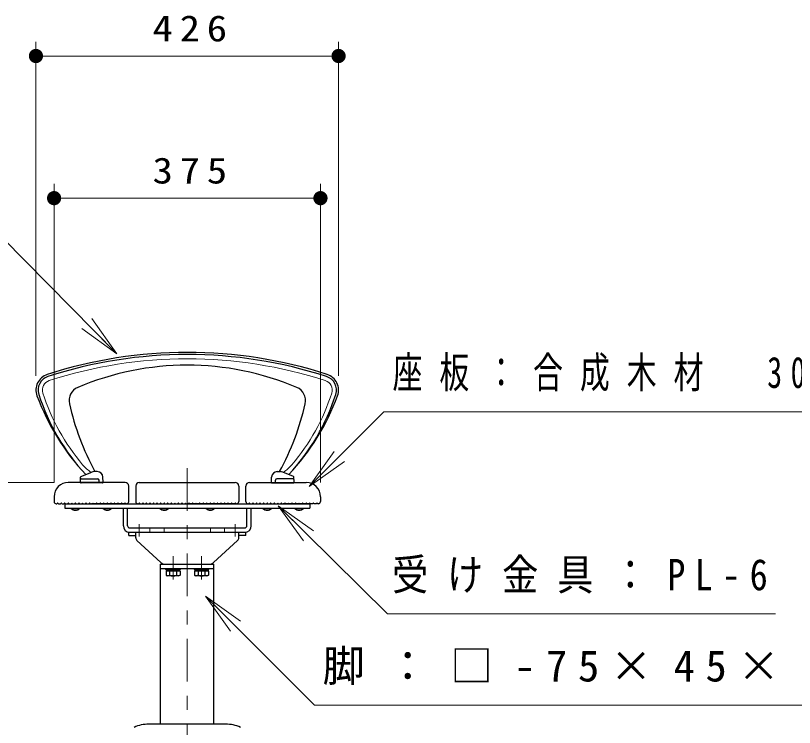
# Model space of a CAD drawing. Units: millimetres on the paper, scale 1:20. Extents: x -385 to 0, y 0 to 267.
# Drawn here: x -123 to -68.1, y 119.2 to 169.3 of the extents above; entities that cross this region are included whole.
import ezdxf

# ---------------------------------------------------------------- set-up
doc = ezdxf.new("R2010")
doc.units = ezdxf.units.MM
doc.linetypes.add('USER1', pattern=[4.5, 2.5, -2])
doc.linetypes.add('USER2', pattern=[6, 3, -1, 1, -1])
doc.layers.add('1_20', color=7, linetype='Continuous', lineweight=25)
doc.styles.add('ＭＳ ゴシック', font='')
doc.styles.get('ＭＳ ゴシック').set_extended_font_data('MS Gothic')

# ---------------------------------------------------------------- blocks, each defined once
blk = doc.blocks.new('filled_dot')
at = {"color": 0, "linetype": 'Continuous', "lineweight": -2, "const_width": 1.25}
blk.add_lwpolyline([(-0.625, 0, 1), (0.625, 0, 1)], format="xyb", close=True, dxfattribs=at)

msp = doc.modelspace()

# ---------------------------------------------------------------- linework, layer by layer
at = {"layer": '1_20', "lineweight": 13}
for p, q in [((-121.529, 143.94), (-121.529, 167.44)), ((-100.229, 143.94), (-100.229, 167.44)), ((-121.529, 166.44), (-100.229, 166.44)), ((-120.254, 136.44), (-120.254, 157.44)), ((-101.504, 136.44), (-101.504, 157.44)), ((-120.254, 156.44), (-101.504, 156.44)), ((-115.835, 145.487), (-117.943, 147.621)), ((-117.588, 147.973), (-115.835, 145.487)), ((-115.835, 145.487), (-118.299, 147.27)), ((-102.298, 136.154), (-100.53, 138.629)), ((-102.298, 136.154), (-100.176, 138.276)), ((-99.823, 137.922), (-102.298, 136.154)), ((-120.254, 136.44), (-159.879, 136.44)), ((-104.477, 134.787), (-102.343, 132.678)), ((-104.477, 134.787), (-101.992, 133.034)), ((-102.695, 132.323), (-104.477, 134.787)), ((-109.608, 128.444), (-107.487, 126.322)), ((-109.608, 128.444), (-107.133, 126.676)), ((-107.84, 125.969), (-109.608, 128.444))]:
    msp.add_line(p, q, dxfattribs=at)
at = {"layer": '1_20', "linetype": 'USER2', "lineweight": 13}
for p, q in [((-110.879, 116.44), (-110.879, 137.639)), ((-114.254, 133.509), (-114.254, 132.64)), ((-107.504, 133.509), (-107.504, 132.64))]:
    msp.add_line(p, q, dxfattribs=at)
at = {"layer": '1_20', "color": 110}
for p, q in [((-118.36, 136.865), (-117.594, 137.174)), ((-117.216, 137.203), (-117.445, 137.203)), ((-104.541, 137.203), (-104.313, 137.203)), ((-103.398, 136.865), (-104.163, 137.174)), ((-118.404, 136.454), (-118.391, 136.82)), ((-118.347, 136.703), (-117.186, 136.703)), ((-117.079, 136.403), (-117.086, 136.606)), ((-116.804, 136.454), (-116.816, 136.817)), ((-104.954, 136.454), (-104.941, 136.817)), ((-104.679, 136.403), (-104.672, 136.606)), ((-103.411, 136.703), (-104.572, 136.703)), ((-103.354, 136.454), (-103.367, 136.82)), ((-116.854, 136.403), (-118.354, 136.403)), ((-104.904, 136.403), (-103.404, 136.403))]:
    msp.add_line(p, q, dxfattribs=at)
at = {"layer": '1_20', "color": 3}
for p, q in [((-115.254, 136.44), (-119.254, 136.44)), ((-115.004, 135.09), (-115.004, 136.19)), ((-114.504, 136.19), (-114.504, 135.09)), ((-114.254, 136.44), (-107.504, 136.44)), ((-107.254, 136.19), (-107.254, 135.09)), ((-106.754, 135.09), (-106.754, 136.19)), ((-106.504, 136.44), (-102.504, 136.44)), ((-120.254, 135.44), (-120.254, 135.09)), ((-101.504, 135.44), (-101.504, 135.09)), ((-120.104, 134.94), (-120.06, 134.94)), ((-120.014, 134.986), (-120.06, 134.94)), ((-119.948, 134.94), (-119.993, 134.986)), ((-119.948, 134.94), (-119.81, 134.94)), ((-119.764, 134.986), (-119.81, 134.94)), ((-119.698, 134.94), (-119.743, 134.986)), ((-119.698, 134.94), (-119.56, 134.94)), ((-119.514, 134.986), (-119.56, 134.94)), ((-119.448, 134.94), (-119.493, 134.986)), ((-119.448, 134.94), (-119.31, 134.94)), ((-119.264, 134.986), (-119.31, 134.94)), ((-119.198, 134.94), (-119.243, 134.986)), ((-119.198, 134.94), (-119.06, 134.94)), ((-119.014, 134.986), (-119.06, 134.94)), ((-118.948, 134.94), (-118.993, 134.986)), ((-118.948, 134.94), (-118.81, 134.94)), ((-118.764, 134.986), (-118.81, 134.94)), ((-118.698, 134.94), (-118.743, 134.986)), ((-118.698, 134.94), (-118.56, 134.94)), ((-118.514, 134.986), (-118.56, 134.94)), ((-118.448, 134.94), (-118.493, 134.986)), ((-118.448, 134.94), (-118.31, 134.94)), ((-118.264, 134.986), (-118.31, 134.94)), ((-118.198, 134.94), (-118.243, 134.986)), ((-118.198, 134.94), (-118.06, 134.94)), ((-118.014, 134.986), (-118.06, 134.94)), ((-117.948, 134.94), (-117.993, 134.986)), ((-117.948, 134.94), (-117.81, 134.94)), ((-117.764, 134.986), (-117.81, 134.94)), ((-117.698, 134.94), (-117.743, 134.986)), ((-117.698, 134.94), (-117.629, 134.94)), ((-117.56, 134.94), (-117.629, 134.94)), ((-117.56, 134.94), (-117.514, 134.986)), ((-117.493, 134.986), (-117.448, 134.94)), ((-117.31, 134.94), (-117.448, 134.94)), ((-117.31, 134.94), (-117.264, 134.986)), ((-117.243, 134.986), (-117.198, 134.94)), ((-117.06, 134.94), (-117.198, 134.94)), ((-117.06, 134.94), (-117.014, 134.986)), ((-116.993, 134.986), (-116.948, 134.94)), ((-116.81, 134.94), (-116.948, 134.94)), ((-116.81, 134.94), (-116.764, 134.986)), ((-116.743, 134.986), (-116.698, 134.94)), ((-116.56, 134.94), (-116.698, 134.94)), ((-116.56, 134.94), (-116.514, 134.986)), ((-116.493, 134.986), (-116.448, 134.94)), ((-116.31, 134.94), (-116.448, 134.94)), ((-116.31, 134.94), (-116.264, 134.986)), ((-116.243, 134.986), (-116.198, 134.94)), ((-116.06, 134.94), (-116.198, 134.94)), ((-116.06, 134.94), (-116.014, 134.986)), ((-115.993, 134.986), (-115.948, 134.94)), ((-115.81, 134.94), (-115.948, 134.94)), ((-115.81, 134.94), (-115.764, 134.986)), ((-115.743, 134.986), (-115.698, 134.94)), ((-115.56, 134.94), (-115.698, 134.94)), ((-115.56, 134.94), (-115.514, 134.986)), ((-115.493, 134.986), (-115.448, 134.94)), ((-115.31, 134.94), (-115.448, 134.94)), ((-115.31, 134.94), (-115.264, 134.986)), ((-115.243, 134.986), (-115.198, 134.94)), ((-115.154, 134.94), (-115.198, 134.94)), ((-114.354, 134.94), (-114.31, 134.94)), ((-114.264, 134.986), (-114.31, 134.94)), ((-114.198, 134.94), (-114.243, 134.986)), ((-114.198, 134.94), (-114.06, 134.94)), ((-114.014, 134.986), (-114.06, 134.94)), ((-113.948, 134.94), (-113.993, 134.986)), ((-113.948, 134.94), (-113.81, 134.94)), ((-113.764, 134.986), (-113.81, 134.94)), ((-113.698, 134.94), (-113.743, 134.986)), ((-113.698, 134.94), (-113.56, 134.94)), ((-113.514, 134.986), (-113.56, 134.94)), ((-113.448, 134.94), (-113.493, 134.986)), ((-113.448, 134.94), (-113.31, 134.94)), ((-113.264, 134.986), (-113.31, 134.94)), ((-113.198, 134.94), (-113.243, 134.986)), ((-113.198, 134.94), (-113.06, 134.94)), ((-113.014, 134.986), (-113.06, 134.94)), ((-112.948, 134.94), (-112.993, 134.986)), ((-112.948, 134.94), (-112.81, 134.94)), ((-112.764, 134.986), (-112.81, 134.94)), ((-112.698, 134.94), (-112.743, 134.986)), ((-112.698, 134.94), (-112.56, 134.94)), ((-112.514, 134.986), (-112.56, 134.94)), ((-112.448, 134.94), (-112.493, 134.986)), ((-112.448, 134.94), (-112.31, 134.94)), ((-112.264, 134.986), (-112.31, 134.94)), ((-112.198, 134.94), (-112.243, 134.986)), ((-112.198, 134.94), (-112.06, 134.94)), ((-112.014, 134.986), (-112.06, 134.94)), ((-111.948, 134.94), (-111.993, 134.986)), ((-111.948, 134.94), (-111.81, 134.94)), ((-111.764, 134.986), (-111.81, 134.94)), ((-111.698, 134.94), (-111.743, 134.986)), ((-111.698, 134.94), (-111.56, 134.94)), ((-111.514, 134.986), (-111.56, 134.94)), ((-111.448, 134.94), (-111.493, 134.986)), ((-111.448, 134.94), (-111.31, 134.94)), ((-111.264, 134.986), (-111.31, 134.94)), ((-111.198, 134.94), (-111.243, 134.986)), ((-111.198, 134.94), (-111.06, 134.94)), ((-111.014, 134.986), (-111.06, 134.94)), ((-110.948, 134.94), (-110.993, 134.986)), ((-110.948, 134.94), (-110.879, 134.94)), ((-110.81, 134.94), (-110.879, 134.94)), ((-110.81, 134.94), (-110.764, 134.986)), ((-110.743, 134.986), (-110.698, 134.94)), ((-110.56, 134.94), (-110.698, 134.94)), ((-110.56, 134.94), (-110.514, 134.986)), ((-110.493, 134.986), (-110.448, 134.94)), ((-110.31, 134.94), (-110.448, 134.94)), ((-110.31, 134.94), (-110.264, 134.986)), ((-110.243, 134.986), (-110.198, 134.94)), ((-110.06, 134.94), (-110.198, 134.94)), ((-110.06, 134.94), (-110.014, 134.986)), ((-109.993, 134.986), (-109.948, 134.94)), ((-109.81, 134.94), (-109.948, 134.94)), ((-109.81, 134.94), (-109.764, 134.986)), ((-109.743, 134.986), (-109.698, 134.94)), ((-109.56, 134.94), (-109.698, 134.94)), ((-109.56, 134.94), (-109.514, 134.986)), ((-109.493, 134.986), (-109.448, 134.94)), ((-109.31, 134.94), (-109.448, 134.94)), ((-109.31, 134.94), (-109.264, 134.986)), ((-109.243, 134.986), (-109.198, 134.94)), ((-109.06, 134.94), (-109.198, 134.94)), ((-109.06, 134.94), (-109.014, 134.986)), ((-108.993, 134.986), (-108.948, 134.94)), ((-108.81, 134.94), (-108.948, 134.94)), ((-108.81, 134.94), (-108.764, 134.986)), ((-108.743, 134.986), (-108.698, 134.94)), ((-108.56, 134.94), (-108.698, 134.94)), ((-108.56, 134.94), (-108.514, 134.986)), ((-108.493, 134.986), (-108.448, 134.94)), ((-108.31, 134.94), (-108.448, 134.94)), ((-108.31, 134.94), (-108.264, 134.986)), ((-108.243, 134.986), (-108.198, 134.94)), ((-108.06, 134.94), (-108.198, 134.94)), ((-108.06, 134.94), (-108.014, 134.986)), ((-107.993, 134.986), (-107.948, 134.94)), ((-107.81, 134.94), (-107.948, 134.94)), ((-107.81, 134.94), (-107.764, 134.986)), ((-107.743, 134.986), (-107.698, 134.94)), ((-107.56, 134.94), (-107.698, 134.94)), ((-107.56, 134.94), (-107.514, 134.986)), ((-107.493, 134.986), (-107.448, 134.94)), ((-107.404, 134.94), (-107.448, 134.94)), ((-106.604, 134.94), (-106.56, 134.94)), ((-106.514, 134.986), (-106.56, 134.94)), ((-106.448, 134.94), (-106.493, 134.986)), ((-106.448, 134.94), (-106.31, 134.94)), ((-106.264, 134.986), (-106.31, 134.94)), ((-106.198, 134.94), (-106.243, 134.986)), ((-106.198, 134.94), (-106.06, 134.94)), ((-106.014, 134.986), (-106.06, 134.94)), ((-105.948, 134.94), (-105.993, 134.986)), ((-105.948, 134.94), (-105.81, 134.94)), ((-105.764, 134.986), (-105.81, 134.94)), ((-105.698, 134.94), (-105.743, 134.986)), ((-105.698, 134.94), (-105.56, 134.94)), ((-105.514, 134.986), (-105.56, 134.94)), ((-105.448, 134.94), (-105.493, 134.986)), ((-105.448, 134.94), (-105.31, 134.94)), ((-105.264, 134.986), (-105.31, 134.94)), ((-105.198, 134.94), (-105.243, 134.986)), ((-105.198, 134.94), (-105.06, 134.94)), ((-105.014, 134.986), (-105.06, 134.94)), ((-104.948, 134.94), (-104.993, 134.986)), ((-104.948, 134.94), (-104.81, 134.94)), ((-104.764, 134.986), (-104.81, 134.94)), ((-104.698, 134.94), (-104.743, 134.986)), ((-104.698, 134.94), (-104.56, 134.94)), ((-104.514, 134.986), (-104.56, 134.94)), ((-104.448, 134.94), (-104.493, 134.986)), ((-104.448, 134.94), (-104.31, 134.94)), ((-104.264, 134.986), (-104.31, 134.94)), ((-104.198, 134.94), (-104.243, 134.986)), ((-104.198, 134.94), (-104.129, 134.94)), ((-104.06, 134.94), (-104.129, 134.94)), ((-104.06, 134.94), (-104.014, 134.986)), ((-103.993, 134.986), (-103.948, 134.94)), ((-103.81, 134.94), (-103.948, 134.94)), ((-103.81, 134.94), (-103.764, 134.986)), ((-103.743, 134.986), (-103.698, 134.94)), ((-103.56, 134.94), (-103.698, 134.94)), ((-103.56, 134.94), (-103.514, 134.986)), ((-103.493, 134.986), (-103.448, 134.94)), ((-103.31, 134.94), (-103.448, 134.94)), ((-103.31, 134.94), (-103.264, 134.986)), ((-103.243, 134.986), (-103.198, 134.94)), ((-103.06, 134.94), (-103.198, 134.94)), ((-103.06, 134.94), (-103.014, 134.986)), ((-102.993, 134.986), (-102.948, 134.94)), ((-102.81, 134.94), (-102.948, 134.94)), ((-102.81, 134.94), (-102.764, 134.986)), ((-102.743, 134.986), (-102.698, 134.94)), ((-102.56, 134.94), (-102.698, 134.94)), ((-102.56, 134.94), (-102.514, 134.986)), ((-102.493, 134.986), (-102.448, 134.94)), ((-102.31, 134.94), (-102.448, 134.94)), ((-102.31, 134.94), (-102.264, 134.986)), ((-102.243, 134.986), (-102.198, 134.94)), ((-102.06, 134.94), (-102.198, 134.94)), ((-102.06, 134.94), (-102.014, 134.986)), ((-101.993, 134.986), (-101.948, 134.94)), ((-101.81, 134.94), (-101.948, 134.94)), ((-101.81, 134.94), (-101.764, 134.986)), ((-101.743, 134.986), (-101.698, 134.94)), ((-101.654, 134.94), (-101.698, 134.94))]:
    msp.add_line(p, q, dxfattribs=at)
at = {"layer": '1_20'}
for p, q in [((-119.504, 134.94), (-102.254, 134.94)), ((-119.504, 134.94), (-119.504, 134.64)), ((-102.254, 134.94), (-102.254, 134.64)), ((-119.504, 134.64), (-102.254, 134.64)), ((-119.049, 134.64), (-119.049, 134.615)), ((-119.049, 134.64), (-118.459, 134.64)), ((-119.049, 134.615), (-118.459, 134.615)), ((-118.459, 134.64), (-118.459, 134.615)), ((-116.799, 134.64), (-116.799, 134.615)), ((-116.799, 134.64), (-116.209, 134.64)), ((-116.799, 134.615), (-116.209, 134.615)), ((-116.209, 134.64), (-116.209, 134.615)), ((-115.379, 133.39), (-115.379, 134.64)), ((-115.079, 133.39), (-115.079, 134.64)), ((-112.799, 134.64), (-112.799, 134.615)), ((-112.799, 134.64), (-112.209, 134.64)), ((-112.799, 134.615), (-112.209, 134.615)), ((-112.209, 134.64), (-112.209, 134.615)), ((-109.549, 134.64), (-109.549, 134.615)), ((-109.549, 134.64), (-108.959, 134.64)), ((-109.549, 134.615), (-108.959, 134.615)), ((-108.959, 134.64), (-108.959, 134.615)), ((-106.679, 133.39), (-106.679, 134.64)), ((-106.379, 133.39), (-106.379, 134.64)), ((-105.549, 134.64), (-105.549, 134.615)), ((-105.549, 134.64), (-104.959, 134.64)), ((-105.549, 134.615), (-104.959, 134.615)), ((-104.959, 134.64), (-104.959, 134.615)), ((-103.299, 134.64), (-103.299, 134.615)), ((-103.299, 134.64), (-102.709, 134.64)), ((-103.299, 134.615), (-102.709, 134.615)), ((-102.709, 134.64), (-102.709, 134.615)), ((-114.929, 133.24), (-106.829, 133.24)), ((-115.004, 132.94), (-106.754, 132.94)), ((-112.404, 130.39), (-111.354, 130.39)), ((-112.404, 130.39), (-112.404, 130.315)), ((-112.404, 130.315), (-111.354, 130.315)), ((-112.339, 130.315), (-112.339, 130.19)), ((-111.419, 130.315), (-112.339, 130.315)), ((-111.419, 130.19), (-112.339, 130.19)), ((-111.912, 130.315), (-111.879, 130.19)), ((-111.879, 130.315), (-111.845, 130.19)), ((-111.419, 130.315), (-111.419, 130.19)), ((-111.354, 130.315), (-111.354, 130.39)), ((-110.404, 130.39), (-109.354, 130.39)), ((-110.404, 130.39), (-110.404, 130.315)), ((-110.404, 130.315), (-109.354, 130.315)), ((-110.339, 130.315), (-110.339, 130.19)), ((-109.419, 130.315), (-110.339, 130.315)), ((-109.419, 130.19), (-110.339, 130.19)), ((-109.912, 130.315), (-109.879, 130.19)), ((-109.879, 130.315), (-109.845, 130.19)), ((-109.419, 130.315), (-109.419, 130.19)), ((-109.354, 130.315), (-109.354, 130.39)), ((-108.179, 119.44), (-113.579, 119.44))]:
    msp.add_line(p, q, dxfattribs=at)
at = {"layer": '1_20', "linetype": 'USER1', "lineweight": 13}
for p, q in [((-113.504, 132.94), (-113.504, 133.24)), ((-112.504, 132.94), (-112.504, 133.24)), ((-109.254, 132.94), (-109.254, 133.24)), ((-108.254, 132.94), (-108.254, 133.24))]:
    msp.add_line(p, q, dxfattribs=at)
at = {"layer": '1_20', "color": 4}
for p, q in [((-115.004, 132.715), (-115.004, 132.94)), ((-115.004, 132.94), (-106.754, 132.94)), ((-115.004, 132.715), (-114.504, 132.715)), ((-114.504, 132.55), (-114.504, 132.94)), ((-107.254, 132.55), (-107.254, 132.94)), ((-106.754, 132.715), (-107.254, 132.715)), ((-106.754, 132.715), (-106.754, 132.94)), ((-114.423, 132.366), (-112.734, 130.809)), ((-107.334, 132.366), (-109.024, 130.809)), ((-112.754, 119.44), (-112.754, 130.69)), ((-112.754, 130.69), (-109.004, 130.69)), ((-112.429, 130.69), (-109.329, 130.69)), ((-109.004, 119.44), (-109.004, 130.69)), ((-112.754, 130.39), (-109.004, 130.39))]:
    msp.add_line(p, q, dxfattribs=at)
at = {"layer": '1_20', "color": 4, "linetype": 'USER2', "lineweight": 13}
for p, q in [((-111.879, 129.617), (-111.879, 131.255)), ((-109.879, 129.617), (-109.879, 131.255))]:
    msp.add_line(p, q, dxfattribs=at)
at = {"layer": '1_20', "color": 131}
for p, q in [((-111.388, 130.19), (-112.37, 130.19)), ((-112.37, 130.19), (-112.37, 129.915)), ((-112.124, 130.19), (-112.124, 129.915)), ((-111.633, 130.19), (-111.633, 129.915)), ((-111.388, 130.19), (-111.388, 129.915)), ((-109.388, 130.19), (-110.37, 130.19)), ((-110.37, 130.19), (-110.37, 129.915)), ((-110.124, 130.19), (-110.124, 129.915)), ((-109.633, 130.19), (-109.633, 129.915)), ((-109.388, 130.19), (-109.388, 129.915)), ((-112.37, 129.915), (-112.291, 129.87)), ((-111.466, 129.87), (-112.291, 129.87)), ((-111.388, 129.915), (-111.466, 129.87)), ((-110.37, 129.915), (-110.291, 129.87)), ((-109.466, 129.87), (-110.291, 129.87)), ((-109.388, 129.915), (-109.466, 129.87))]:
    msp.add_line(p, q, dxfattribs=at)
at = {"layer": '1_20', "lineweight": 13}
for points in [[(-115.835, 145.487), (-125.498, 155.265), (-152.827, 155.265)], [(-102.298, 136.154), (-97.045, 141.407), (-63.427, 141.407)], [(-104.477, 134.787), (-96.791, 127.19), (-69.468, 127.19)], [(-109.608, 128.444), (-101.931, 120.766), (-62.362, 120.766)]]:
    msp.add_lwpolyline(points, dxfattribs=at)
at = {"layer": '1_20', "color": 110}
for centre, radius, start, end in [((-110.879, 113.607), 31.983, 72.0547, 107.9453), ((-110.879, 113.607), 31.833, 72.0547, 107.9453), ((-110.879, 124.922), 19.768, 67.0316, 112.9684), ((-120.379, 142.94), 1.15, 107.9453, 200.3504), ((-120.379, 142.94), 1, 107.9453, 197.7947), ((-101.379, 142.94), 1, 342.2053, 72.0547), ((-101.379, 142.94), 1.15, 339.6496, 72.0547), ((-118.203, 142.202), 1, 112.9684, 192.6907), ((-103.555, 142.202), 1, 347.3093, 67.0316), ((-105.987, 148.278), 16.5, 200.3504, 223.1286), ((-107.049, 147.219), 15, 197.7947, 222.9483), ((-114.709, 147.219), 15, 317.0517, 342.2053), ((-115.771, 148.278), 16.5, 316.8714, 339.6496), ((-101.13, 146.047), 18.5, 192.6907, 208.5587), ((-120.627, 146.047), 18.5, 331.4413, 347.3093), ((-117.445, 136.803), 0.4, 90, 111.9703), ((-117.216, 136.803), 0.4, 2, 90), ((-104.541, 136.803), 0.4, 90, 178), ((-104.313, 136.803), 0.4, 68.0297, 90), ((-118.347, 136.653), 0.05, 90, 178), ((-118.341, 136.818), 0.05, 111.9703, 178), ((-117.186, 136.603), 0.1, 2, 90), ((-104.572, 136.603), 0.1, 90, 178), ((-103.411, 136.653), 0.05, 2, 90), ((-103.417, 136.818), 0.05, 2, 68.0297), ((-118.354, 136.453), 0.05, 178, 270), ((-116.854, 136.453), 0.05, 270, 2), ((-104.904, 136.453), 0.05, 178, 270), ((-103.404, 136.453), 0.05, 270, 2)]:
    msp.add_arc(centre, radius, start, end, dxfattribs=at)
at = {"layer": '1_20', "color": 110, "lineweight": 13}
for centre, radius, start, end in [((-110.879, 113.607), 31.533, 72.0547, 107.9453), ((-120.379, 142.94), 0.7, 107.9453, 197.7947), ((-101.379, 142.94), 0.7, 342.2053, 72.0547), ((-107.049, 147.219), 14.7, 197.7947, 220.4014), ((-114.709, 147.219), 14.7, 319.5986, 342.2053), ((-115.768, 139.797), 3.25, 220.4014, 234.5507), ((-105.99, 139.797), 3.25, 305.4493, 319.5986)]:
    msp.add_arc(centre, radius, start, end, dxfattribs=at)
at = {"layer": '1_20', "color": 3}
for centre, radius, start, end in [((-119.254, 135.44), 1, 90, 180), ((-115.254, 136.19), 0.25, 0, 90), ((-114.254, 136.19), 0.25, 90, 180), ((-107.504, 136.19), 0.25, 0, 90), ((-106.504, 136.19), 0.25, 90, 180), ((-102.504, 135.44), 1, 0, 90), ((-120.104, 135.09), 0.15, 180, 270), ((-120.004, 134.975), 0.015, 45, 135), ((-119.754, 134.975), 0.015, 45, 135), ((-119.504, 134.975), 0.015, 45, 135), ((-119.254, 134.975), 0.015, 45, 135), ((-119.004, 134.975), 0.015, 45, 135), ((-118.754, 134.975), 0.015, 45, 135), ((-118.504, 134.975), 0.015, 45, 135), ((-118.254, 134.975), 0.015, 45, 135), ((-118.004, 134.975), 0.015, 45, 135), ((-117.754, 134.975), 0.015, 45, 135), ((-117.504, 134.975), 0.015, 45, 135), ((-117.504, 134.975), 0.015, 45, 135), ((-117.254, 134.975), 0.015, 45, 135), ((-117.004, 134.975), 0.015, 45, 135), ((-116.754, 134.975), 0.015, 45, 135), ((-116.504, 134.975), 0.015, 45, 135), ((-116.254, 134.975), 0.015, 45, 135), ((-116.004, 134.975), 0.015, 45, 135), ((-115.754, 134.975), 0.015, 45, 135), ((-115.504, 134.975), 0.015, 45, 135), ((-115.254, 134.975), 0.015, 45, 135), ((-115.154, 135.09), 0.15, 270, 0), ((-114.354, 135.09), 0.15, 180, 270), ((-114.254, 134.975), 0.015, 45, 135), ((-114.004, 134.975), 0.015, 45, 135), ((-113.754, 134.975), 0.015, 45, 135), ((-113.504, 134.975), 0.015, 45, 135), ((-113.254, 134.975), 0.015, 45, 135), ((-113.004, 134.975), 0.015, 45, 135), ((-112.754, 134.975), 0.015, 45, 135), ((-112.504, 134.975), 0.015, 45, 135), ((-112.254, 134.975), 0.015, 45, 135), ((-112.004, 134.975), 0.015, 45, 135), ((-111.754, 134.975), 0.015, 45, 135), ((-111.504, 134.975), 0.015, 45, 135), ((-111.254, 134.975), 0.015, 45, 135), ((-111.004, 134.975), 0.015, 45, 135), ((-110.754, 134.975), 0.015, 45, 135), ((-110.754, 134.975), 0.015, 45, 135), ((-110.504, 134.975), 0.015, 45, 135), ((-110.254, 134.975), 0.015, 45, 135), ((-110.004, 134.975), 0.015, 45, 135), ((-109.754, 134.975), 0.015, 45, 135), ((-109.504, 134.975), 0.015, 45, 135), ((-109.254, 134.975), 0.015, 45, 135), ((-109.004, 134.975), 0.015, 45, 135), ((-108.754, 134.975), 0.015, 45, 135), ((-108.504, 134.975), 0.015, 45, 135), ((-108.254, 134.975), 0.015, 45, 135), ((-108.004, 134.975), 0.015, 45, 135), ((-107.754, 134.975), 0.015, 45, 135), ((-107.504, 134.975), 0.015, 45, 135), ((-107.404, 135.09), 0.15, 270, 0), ((-106.604, 135.09), 0.15, 180, 270), ((-106.504, 134.975), 0.015, 45, 135), ((-106.254, 134.975), 0.015, 45, 135), ((-106.004, 134.975), 0.015, 45, 135), ((-105.754, 134.975), 0.015, 45, 135), ((-105.504, 134.975), 0.015, 45, 135), ((-105.254, 134.975), 0.015, 45, 135), ((-105.004, 134.975), 0.015, 45, 135), ((-104.754, 134.975), 0.015, 45, 135), ((-104.504, 134.975), 0.015, 45, 135), ((-104.254, 134.975), 0.015, 45, 135), ((-104.254, 134.975), 0.015, 45, 135), ((-104.004, 134.975), 0.015, 45, 135), ((-103.754, 134.975), 0.015, 45, 135), ((-103.504, 134.975), 0.015, 45, 135), ((-103.254, 134.975), 0.015, 45, 135), ((-103.004, 134.975), 0.015, 45, 135), ((-102.754, 134.975), 0.015, 45, 135), ((-102.504, 134.975), 0.015, 45, 135), ((-102.254, 134.975), 0.015, 45, 135), ((-102.004, 134.975), 0.015, 45, 135), ((-101.754, 134.975), 0.015, 45, 135), ((-101.654, 135.09), 0.15, 270, 0)]:
    msp.add_arc(centre, radius, start, end, dxfattribs=at)
at = {"layer": '1_20'}
for centre, radius, start, end in [((-118.754, 134.885), 0.4, 222.4359, 317.5641), ((-116.504, 134.885), 0.4, 222.4359, 317.5641), ((-112.504, 134.885), 0.4, 222.4359, 317.5641), ((-109.254, 134.885), 0.4, 222.4359, 317.5641), ((-105.254, 134.885), 0.4, 222.4359, 317.5641), ((-103.004, 134.885), 0.4, 222.4359, 317.5641), ((-114.929, 133.39), 0.45, 180, 270), ((-114.929, 133.39), 0.15, 180, 270), ((-106.829, 133.39), 0.45, 270, 0), ((-106.829, 133.39), 0.15, 270, 0), ((-113.579, 116.94), 2.5, 90, 114.8206), ((-108.179, 116.94), 2.5, 65.1795, 90)]:
    msp.add_arc(centre, radius, start, end, dxfattribs=at)
at = {"layer": '1_20', "color": 4}
for centre, radius, start, end in [((-114.254, 132.55), 0.25, 180, 227.3427), ((-107.504, 132.55), 0.25, 312.6573, 0), ((-112.429, 131.14), 0.45, 227.3427, 270), ((-109.329, 131.14), 0.45, 270, 312.6573)]:
    msp.add_arc(centre, radius, start, end, dxfattribs=at)
at = {"layer": '1_20', "color": 131}
for centre, radius, start, end in [((-112.247, 130.128), 0.245, 240, 300), ((-111.879, 130.559), 0.689, 249.136, 290.864), ((-111.511, 130.128), 0.245, 240, 300), ((-110.247, 130.128), 0.245, 240, 300), ((-109.879, 130.559), 0.689, 249.136, 290.864), ((-109.511, 130.128), 0.245, 240, 300)]:
    msp.add_arc(centre, radius, start, end, dxfattribs=at)

# ---------------------------------------------------------------- block references
at = {"layer": '1_20', "lineweight": 13, "xscale": 0.4, "yscale": 0.4}
for p in [(-121.529, 166.44), (-120.254, 156.44)]:
    msp.add_blockref('filled_dot', p, dxfattribs=at)
at = {"layer": '1_20', "lineweight": 13, "xscale": 0.4, "yscale": 0.4, "rotation": 180}
for p in [(-100.229, 166.44), (-101.504, 156.44)]:
    msp.add_blockref('filled_dot', p, dxfattribs=at)

# ---------------------------------------------------------------- texts
at = {"layer": '1_20', "style": 'ＭＳ ゴシック'}
for s, insert, char_height, attachment_point in [('\\T1.33;\\W1.15;426', (-110.462, 167.44), 1.833, 8), ('\\T1.33;\\W1.15;375', (-110.462, 157.44), 1.833, 8), ('\\T1.57;\\W0.7;座板：合成木材\u300030ｔ', (-96.427, 144.057), 2.199, 4), ('\\T1.52;\\W0.85;受け金具：PL-6', (-96.468, 129.84), 2.199, 4), ('\\T1.5;脚：□-75×45×3.2', (-101.362, 123.416), 2.199, 4)]:
    msp.add_mtext(s, dxfattribs=dict(at, insert=insert, char_height=char_height, attachment_point=attachment_point))

doc.saveas('drawing.dxf')
